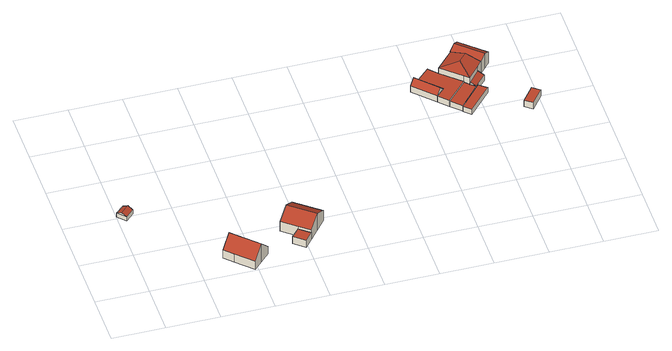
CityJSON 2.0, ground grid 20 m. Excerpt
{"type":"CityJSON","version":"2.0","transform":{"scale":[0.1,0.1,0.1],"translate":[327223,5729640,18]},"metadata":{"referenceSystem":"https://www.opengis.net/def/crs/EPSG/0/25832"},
"CityObjects":{
"building1":{"type":"Building","attributes":{"Geometrietyp2DReferenz":"3000","Gemeindeschluessel":"05170048","function":"31001_2723","roofType":"3100","measuredHeight":2.76},"geometry":[{"type":"Solid","lod":"2","boundaries":[[[[0,1,2,3]],[[4,5,1,0]],[[6,7,5,4]],[[3,2,7,6]],[[0,8,4]],[[6,9,3]],[[3,9,8,0]],[[4,8,9,6]],[[1,5,7,2]]]],"semantics":{"surfaces":[{"type":"WallSurface"},{"type":"RoofSurface"},{"type":"GroundSurface"}],"values":[[0,0,0,0,0,0,1,1,2]]}}]},
"building2":{"type":"Building","attributes":{"Geometrietyp2DReferenz":"3000","Gemeindeschluessel":"05170048","function":"31001_1010","roofType":"3100","measuredHeight":8.42},"address":[{"country":"Germany","locality":"Wesel","thoroughfareNumber":"6","thoroughfareName":"Böckersche Straße"}],"geometry":[{"type":"Solid","lod":"2","boundaries":[[[[10,11,12,13]],[[14,15,11,10]],[[16,17,15,14]],[[18,19,17,16]],[[20,21,19,18]],[[22,23,21,20]],[[13,12,23,22]],[[10,13,22,20,14]],[[18,16,14,20]],[[11,15,17,19,21,23,12]]]],"semantics":{"surfaces":[{"type":"WallSurface"},{"type":"RoofSurface"},{"type":"GroundSurface"}],"values":[[0,0,0,0,0,0,0,1,1,2]]}}]},
"building3":{"type":"Building","attributes":{"Geometrietyp2DReferenz":"3000","Gemeindeschluessel":"05170048","function":"31001_1010","roofType":"1000","measuredHeight":3.27},"address":[{"country":"Germany","locality":"Wesel","thoroughfareNumber":"7","thoroughfareName":"Böckersche Straße"}],"geometry":[{"type":"Solid","lod":"2","boundaries":[[[[24,25,26,27]],[[28,29,25,24]],[[30,31,29,28]],[[27,26,31,30]],[[28,24,27,30]],[[25,29,31,26]]]],"semantics":{"surfaces":[{"type":"WallSurface"},{"type":"RoofSurface"},{"type":"GroundSurface"}],"values":[[0,0,0,0,1,2]]}}]},
"building4":{"type":"Building","attributes":{"Geometrietyp2DReferenz":"3000","Gemeindeschluessel":"05170048","function":"31001_1010","roofType":"3100","measuredHeight":7.78},"address":[{"country":"Germany","locality":"Wesel","thoroughfareNumber":"7","thoroughfareName":"Böckersche Straße"}],"geometry":[{"type":"Solid","lod":"2","boundaries":[[[[32,33,34,35]],[[36,37,33,32]],[[38,39,37,36]],[[40,41,39,38]],[[42,43,41,40]],[[44,45,43,42]],[[35,34,45,44]],[[32,35,44,42,36]],[[40,38,36,42]],[[33,37,39,41,43,45,34]]]],"semantics":{"surfaces":[{"type":"WallSurface"},{"type":"RoofSurface"},{"type":"GroundSurface"}],"values":[[0,0,0,0,0,0,0,1,1,2]]}}]},
"building5":{"type":"Building","attributes":{"Geometrietyp2DReferenz":"3000","Gemeindeschluessel":"05170048","function":"31001_2720","roofType":"3100","measuredHeight":4.99},"address":[{"country":"Germany","locality":"Wesel","thoroughfareNumber":"8","thoroughfareName":"Böckersche Straße"}],"geometry":[{"type":"Solid","lod":"2","boundaries":[[[[46,47,48,49]],[[50,51,47,46]],[[52,53,51,50]],[[49,48,53,52]],[[46,54,50]],[[52,55,49]],[[49,55,54,46]],[[50,54,55,52]],[[47,51,53,48]]]],"semantics":{"surfaces":[{"type":"WallSurface"},{"type":"RoofSurface"},{"type":"GroundSurface"}],"values":[[0,0,0,0,0,0,1,1,2]]}}]},
"building6":{"type":"Building","attributes":{"Geometrietyp2DReferenz":"3000","Gemeindeschluessel":"05170048","function":"51009_1610","roofType":"1000","measuredHeight":2.88},"geometry":[{"type":"Solid","lod":"2","boundaries":[[[[56,57,58,59]],[[60,61,57,56]],[[59,62,63,64,65,60,56]],[[66,67,68,69,58,57,61]],[[65,66,61,60]],[[64,67,66,65]],[[63,68,67,64]],[[62,69,68,63]],[[59,58,69,62]]]],"semantics":{"surfaces":[{"type":"WallSurface"},{"type":"RoofSurface"},{"type":"GroundSurface"}],"values":[[0,0,1,2,0,0,0,0,0]]}}]},
"building7":{"type":"Building","attributes":{"Geometrietyp2DReferenz":"3000","Gemeindeschluessel":"05170048","function":"31001_2720","roofType":"1000","measuredHeight":2.59},"address":[{"country":"Germany","locality":"Wesel","thoroughfareNumber":"8","thoroughfareName":"Böckersche Straße"}],"geometry":[{"type":"Solid","lod":"2","boundaries":[[[[70,71,72,73]],[[74,75,71,70]],[[76,77,75,74]],[[78,79,77,76]],[[73,72,79,78]],[[76,74,70,73,78]],[[71,75,77,79,72]]]],"semantics":{"surfaces":[{"type":"WallSurface"},{"type":"RoofSurface"},{"type":"GroundSurface"}],"values":[[0,0,0,0,0,1,2]]}}]},
"building8":{"type":"Building","attributes":{"Geometrietyp2DReferenz":"3000","Gemeindeschluessel":"05170048","function":"31001_2723","roofType":"1000","measuredHeight":2.42},"address":[{"country":"Germany","locality":"Wesel","thoroughfareNumber":"8","thoroughfareName":"Böckersche Straße"}],"geometry":[{"type":"Solid","lod":"2","boundaries":[[[[80,81,82,83]],[[84,85,81,80]],[[86,87,85,84]],[[83,82,87,86]],[[84,80,83,86]],[[81,85,87,82]]]],"semantics":{"surfaces":[{"type":"WallSurface"},{"type":"RoofSurface"},{"type":"GroundSurface"}],"values":[[0,0,0,0,1,2]]}}]},
"building9":{"type":"Building","attributes":{"Geometrietyp2DReferenz":"3000","Gemeindeschluessel":"05170048","function":"31001_1010","roofType":"5000","measuredHeight":6.87},"address":[{"country":"Germany","locality":"Wesel","thoroughfareNumber":"8","thoroughfareName":"Böckersche Straße"}],"geometry":[{"type":"Solid","lod":"2","boundaries":[[[[88,89,57,90]],[[91,92,89,88]],[[93,94,92,91]],[[95,96,94,93]],[[97,98,96,95]],[[99,61,98,97]],[[90,57,61,99]],[[91,88,90,100]],[[90,99,97,100]],[[97,95,93,91,100]],[[89,92,94,96,98,61,57]]]],"semantics":{"surfaces":[{"type":"WallSurface"},{"type":"RoofSurface"},{"type":"GroundSurface"}],"values":[[0,0,0,0,0,0,0,1,1,1,2]]}}]},
"building10":{"type":"Building","attributes":{"Geometrietyp2DReferenz":"3000","Gemeindeschluessel":"05170048","function":"31001_2720","roofType":"2100","measuredHeight":3.54},"address":[{"country":"Germany","locality":"Wesel","thoroughfareNumber":"8","thoroughfareName":"Böckersche Straße"}],"geometry":[{"type":"Solid","lod":"2","boundaries":[[[[101,98,102,103]],[[104,96,98,101]],[[105,106,96,104]],[[107,108,106,105]],[[103,102,108,107]],[[105,104,101,103,107]],[[98,96,106,108,102]]]],"semantics":{"surfaces":[{"type":"WallSurface"},{"type":"RoofSurface"},{"type":"GroundSurface"}],"values":[[0,0,0,0,0,1,2]]}}]},
"building11":{"type":"Building","attributes":{"Geometrietyp2DReferenz":"3000","Gemeindeschluessel":"05170048","function":"31001_1010","roofType":"3100","measuredHeight":6.82},"address":[{"country":"Germany","locality":"Wesel","thoroughfareNumber":"8","thoroughfareName":"Böckersche Straße"}],"geometry":[{"type":"Solid","lod":"2","boundaries":[[[[109,110,111,88]],[[112,113,110,109]],[[114,115,113,112]],[[116,117,115,114]],[[118,119,117,116]],[[120,121,119,118]],[[93,122,121,120]],[[88,111,122,93]],[[109,88,93,120,118,112]],[[116,114,112,118]],[[110,113,115,117,119,121,122,111]]]],"semantics":{"surfaces":[{"type":"WallSurface"},{"type":"RoofSurface"},{"type":"GroundSurface"}],"values":[[0,0,0,0,0,0,0,0,1,1,2]]}}]},
"building12":{"type":"Building","attributes":{"Geometrietyp2DReferenz":"3000","Gemeindeschluessel":"05170048","function":"31001_2723","roofType":"1000","measuredHeight":2.85},"address":[{"country":"Germany","locality":"Wesel","thoroughfareNumber":"8","thoroughfareName":"Böckersche Straße"}],"geometry":[{"type":"Solid","lod":"2","boundaries":[[[[123,124,125,126]],[[127,128,124,123]],[[129,130,128,127]],[[126,125,130,129]],[[127,123,126,129]],[[124,128,130,125]]]],"semantics":{"surfaces":[{"type":"WallSurface"},{"type":"RoofSurface"},{"type":"GroundSurface"}],"values":[[0,0,0,0,1,2]]}}]}
},
"vertices":[
[32,437,26],[32,437,8],[0,407,8],[0,407,26],[60,406,26],[60,406,8],[29,377,26],[29,377,8],[46,422,36],[15,392,36],
[294,92,45],[294,92,8],[325,61,8],[325,61,45],[326,125,92],[326,125,8],[357,158,45],[357,158,8],[451,67,45],[451,67,8],[419,34,92],[419,34,8],[387,1,45],[387,1,8],
[590,61,42],[590,61,10],[619,96,10],[619,96,42],[550,94,42],[550,94,10],[579,129,42],[579,129,10],
[527,171,54],[527,171,9],[579,129,9],[579,129,54],[562,214,86],[562,214,9],[596,257,54],[596,257,9],[689,182,54],[689,182,9],[654,139,86],[654,139,9],[619,96,54],[619,96,9],
[1282,702,33],[1282,702,6],[1206,781,6],[1206,781,33],[1251,672,33],[1251,672,6],[1175,751,33],[1175,751,6],[1266,687,56],[1191,766,56],
[1288,785,35],[1288,785,7],[1257,818,7],[1257,818,35],[1361,719,35],[1361,719,7],[1212,774,35],[1282,702,35],[1251,672,35],[1285,637,35],[1285,637,7],[1251,672,7],[1282,702,7],[1212,774,7],
[1397,686,31],[1397,686,6],[1379,702,6],[1379,702,31],[1322,600,31],[1322,600,6],[1285,637,31],[1285,637,6],[1361,719,31],[1361,719,6],
[1434,670,29],[1434,670,5],[1405,694,5],[1405,694,29],[1348,575,29],[1348,575,5],[1322,600,29],[1322,600,5],
[1352,855,60],[1352,855,7],[1288,785,60],[1396,815,76],[1396,815,7],[1440,775,60],[1440,775,7],[1420,751,60],[1420,751,7],[1379,702,60],[1379,702,7],[1361,719,60],[1366,781,76],
[1379,702,42],[1397,686,7],[1397,686,33],[1420,751,43],[1440,733,33],[1440,733,7],[1405,694,33],[1405,694,7],
[1351,856,60],[1351,856,8],[1352,855,8],[1371,877,76],[1371,877,8],[1390,899,60],[1390,899,8],[1480,816,60],[1480,816,8],[1461,795,76],[1461,795,8],[1441,774,60],[1441,774,8],[1440,775,8],
[1607,599,35],[1607,599,6],[1579,621,6],[1579,621,35],[1562,542,35],[1562,542,6],[1534,563,35],[1534,563,6]
]}
